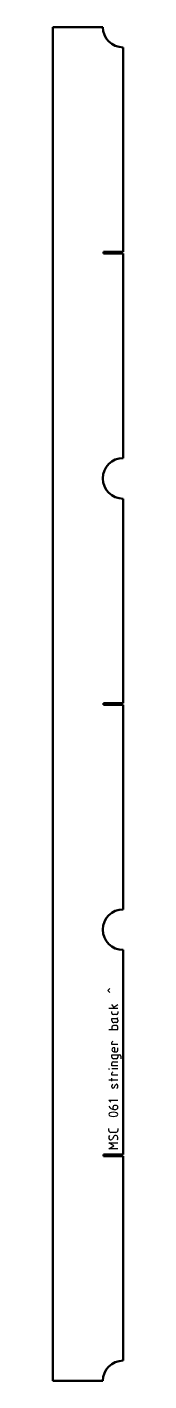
# Model space of a CAD drawing. Header units: millimetres. Extents: x -31 to 47, y -1500 to 0.
import ezdxf

# ---------------------------------------------------------------- set-up
doc = ezdxf.new("R2010")
doc.units = ezdxf.units.MM
doc.layers.add('IV_MARK_SURFACE', color=2, linetype='Continuous', lineweight=25)
doc.layers.add('IV_OUTER_PROFILE', color=7, linetype='Continuous', lineweight=50)

msp = doc.modelspace()

# ---------------------------------------------------------------- linework, layer by layer
at = {"layer": 'IV_MARK_SURFACE'}
for p, q in [((30, -1067.4), (32.2, -1065.2)), ((32.2, -1069.7), (30, -1067.4)), ((37.8, -1087.4), (31.1, -1087.4)), ((37.8, -1087.4), (34.5, -1083)), ((34.5, -1092.4), (34.5, -1090.8)), ((39.5, -1094.1), (36.1, -1094.1)), ((36.7, -1085.8), (41.1, -1083)), ((41.1, -1087.4), (37.8, -1087.4)), ((41.1, -1090.8), (41.1, -1092.4)), ((34.5, -1098.6), (39.5, -1098.6)), ((34.5, -1100.8), (34.5, -1098.6)), ((34.5, -1108), (34.5, -1110.8)), ((39.5, -1106.3), (36.1, -1106.3)), ((39.5, -1103), (36.7, -1103)), ((39.5, -1098.6), (40, -1098.6)), ((41.1, -1100.2), (41.1, -1101.3)), ((41.1, -1110.8), (41.1, -1108)), ((31.1, -1110.8), (34.5, -1110.8)), ((34.5, -1110.8), (41.1, -1110.8)), ((34.5, -1127.4), (34.5, -1125.2)), ((41.1, -1127.4), (34.5, -1127.4)), ((34.5, -1138.6), (41.1, -1138.6)), ((34.5, -1141.3), (34.5, -1138.6)), ((37.8, -1130.8), (36.7, -1130.8)), ((36.7, -1135.2), (37.8, -1135.2)), ((37.8, -1135.2), (37.8, -1130.8)), ((37.8, -1135.2), (39.5, -1135.2)), ((41.1, -1133.6), (41.1, -1130.8)), ((41.1, -1138.6), (41.1, -1141.3)), ((41.1, -1138.6), (42.8, -1138.6)), ((34.5, -1150.8), (34.5, -1148)), ((41.1, -1150.8), (34.5, -1150.8)), ((41.1, -1154.4), (34.5, -1154.4)), ((39.5, -1143), (36.1, -1143)), ((36.1, -1146.3), (41.1, -1146.3)), ((44.5, -1140.2), (44.5, -1143)), ((34.5, -1166.9), (31.1, -1166.9)), ((34.5, -1161.3), (34.5, -1159.1)), ((41.1, -1161.3), (34.5, -1161.3)), ((34.5, -1166.9), (34.5, -1164.7)), ((41.1, -1166.9), (34.5, -1166.9)), ((34.5, -1168), (34.5, -1166.9)), ((34.5, -1174.1), (34.5, -1173)), ((36.1, -1175.8), (35.6, -1175.8)), ((38.3, -1172.4), (37.2, -1174.7)), ((40, -1171.3), (39.5, -1171.3)), ((41.1, -1174.1), (41.1, -1173)), ((33.3, -1191.3), (31.1, -1189.1)), ((31.1, -1189.1), (41.1, -1189.1)), ((35.6, -1196.9), (35.6, -1198.6)), ((36.7, -1199.1), (38.9, -1199.1)), ((38.9, -1194.7), (37.8, -1194.7)), ((31.1, -1222.4), (31.1, -1220.2)), ((38.9, -1224.7), (33.3, -1224.7)), ((36.7, -1229.1), (35, -1231.9)), ((41.1, -1220.2), (41.1, -1222.4)), ((36.7, -1239.7), (31.1, -1236.3)), ((31.1, -1236.3), (41.1, -1236.3)), ((31.1, -1243), (36.7, -1239.7)), ((41.1, -1243), (31.1, -1243))]:
    msp.add_line(p, q, dxfattribs=at)
msp.add_circle((31.4, -1154.4), 0.278, dxfattribs=at)
for centre, radius, start, end in [((36.1, -1092.4), 1.67, 180, 270), ((39.5, -1092.4), 1.67, 270, 0), ((36.7, -1100.8), 2.22, 180, 270), ((36.1, -1108), 1.67, 90, 180), ((39.5, -1100.2), 1.67, 0, 90), ((39.5, -1101.3), 1.67, 270, 0), ((39.5, -1108), 1.67, 0, 90), ((40, -1097.4), 1.11, 270, 0), ((35.6, -1125.2), 1.11, 90, 180), ((36.7, -1133), 2.22, 90, 270), ((39.5, -1133.6), 1.67, 270, 0), ((42.8, -1140.2), 1.67, 0, 90), ((36.1, -1141.3), 1.67, 180, 270), ((36.1, -1148), 1.67, 90, 180), ((39.5, -1141.3), 1.67, 270, 0), ((35.6, -1159.1), 1.11, 90, 180), ((36.3, -1173), 1.82, 112.9942, 179.6256), ((36.3, -1174.1), 1.82, 180.3744, 247.0058), ((35.4, -1173.9), 2, 291.8601, 338.1399), ((40.2, -1173.2), 2, 111.8601, 158.1399), ((39.3, -1173), 1.82, 0.3744, 67.0058), ((39.3, -1174.1), 1.82, 292.9942, 359.6256), ((36.4, -1193.3), 5.77, 204.8942, 273.1783), ((37.8, -1196.9), 2.22, 90, 180), ((38.9, -1196.9), 2.22, 270, 90), ((32.9, -1204.7), 1.8, 112.4119, 247.5881), ((36.1, -1216.4), 14, 73.8661, 106.1339), ((36.1, -1192.9), 14, 253.8661, 286.1339), ((39.3, -1204.7), 1.81, 293.0373, 66.9627), ((33.3, -1222.4), 2.22, 180, 270), ((35.8, -1230.2), 4.69, 151.7153, 208.2847), ((38.7, -1230.3), 2.39, 2.3685, 149.559), ((38.9, -1222.4), 2.22, 270, 0), ((33.1, -1230.8), 2.21, 229.6263, 329.2984), ((37.5, -1230.9), 3.74, 326.4174, 10.9627)]:
    msp.add_arc(centre, radius, start, end, dxfattribs=at)
at = {"layer": 'IV_OUTER_PROFILE'}
for p, q in [((24.5, 0), (-31, 0)), ((-31, 0), (-31, -1500)), ((47, -22.5), (47, -249)), ((25.2, -249), (47, -249)), ((25.2, -251), (25.2, -249)), ((47, -251), (25.2, -251)), ((47, -251), (47, -477.5)), ((47, -522.5), (47, -749)), ((25.2, -749), (47, -749)), ((25.2, -751), (25.2, -749)), ((47, -751), (25.2, -751)), ((47, -751), (47, -977.5)), ((47, -1022.5), (47, -1249)), ((25.2, -1249), (47, -1249)), ((25.2, -1251), (25.2, -1249)), ((47, -1251), (25.2, -1251)), ((47, -1251), (47, -1477.5)), ((24.5, -1500), (-31, -1500))]:
    msp.add_line(p, q, dxfattribs=at)
for centre, start, end in [((47, 0), 180, 270), ((47, -500), 90, 270), ((47, -1000), 90, 270), ((47, -1500), 90, 180)]:
    msp.add_arc(centre, 22.5, start, end, dxfattribs=at)

doc.saveas('drawing.dxf')
